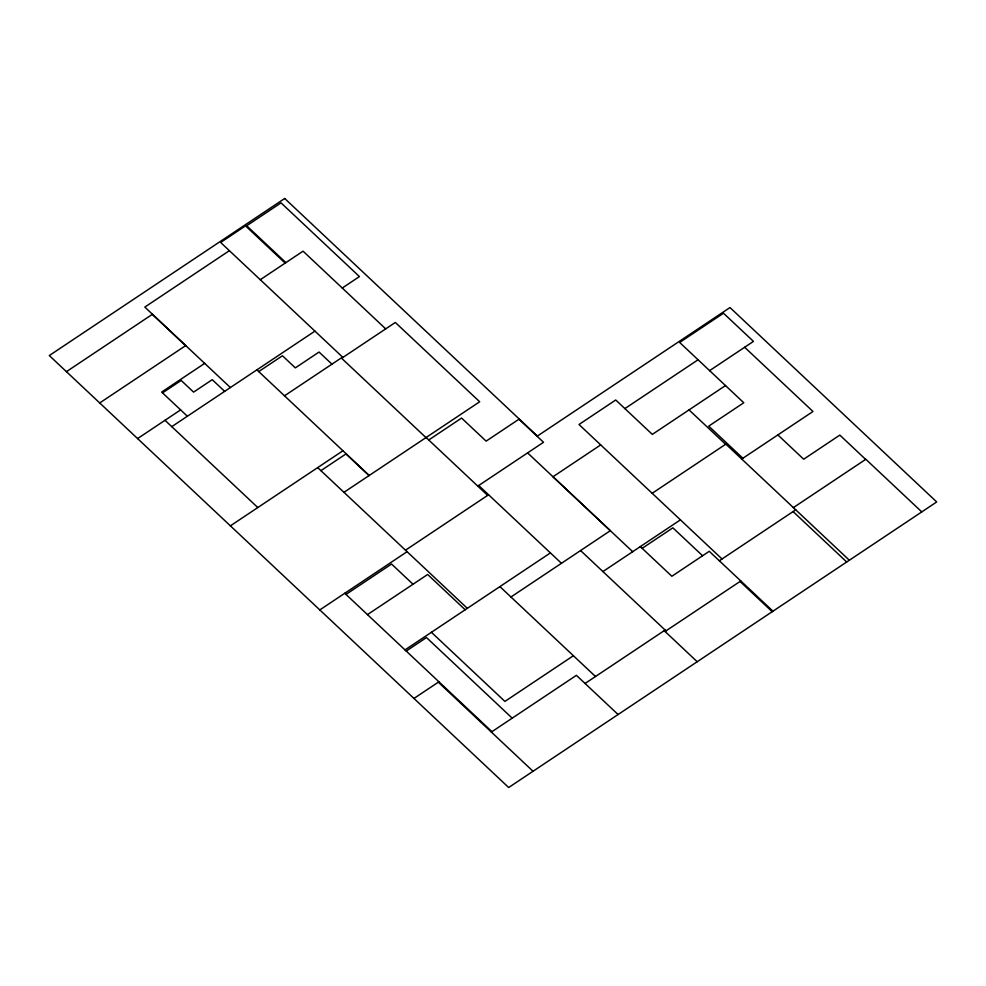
<?xml version="1.0" encoding="UTF-8"?>
<svg xmlns="http://www.w3.org/2000/svg" width="986" height="986" viewBox="0 0 986 986"><rect width="100%" height="100%" fill="white"/><g stroke="black" fill="none" stroke-linecap="round" stroke-linejoin="round"><path stroke-width="1.48" d="M229.381 250.678L144.819 307.09L230.367 387.547M66.432 371.66L152.325 314.349L185.614 345.655M260.267 279.716L303.059 251.171L385.699 328.88M99.722 402.954L185.738 345.568M204.669 363.378L161.667 392.071L187.365 416.24M162.517 392.872L181.165 380.436L193.589 392.12L212.236 379.672L224.66 391.356M342.265 288.035L359.434 276.573L281.035 202.857L246.697 225.769L285.891 262.633M137.596 438.585L180.611 409.88M171.761 426.655L314.941 331.123M258.726 371.586L282.452 355.761L295.344 367.877L319.057 352.051L331.949 364.167M284.498 395.817L341.267 357.943L425.977 437.599M341.624 358.288L395.324 322.459L479.677 401.77L343.954 492.334M230.391 525.846L342.931 450.762M320.906 470.655L345.975 453.93L369.023 475.609M428.725 439.99L461.584 418.064L486.123 441.136L518.981 419.21L543.508 442.283L477.791 486.123M405.492 550.2L488.588 494.762M319.809 609.915L407.082 551.692M346 594.422L391.541 564.041L413.023 584.23M624.877 408.598L698.063 359.779M709.612 370.637L753.452 341.39L723.49 313.215L679.65 342.462L743.777 402.756L708.724 426.137L742.889 458.256M600.708 444.908L552.973 476.756L632.692 551.704M367.47 614.623L427.653 574.481L465.182 609.767M725.486 385.575L652.313 434.395L615.732 399.996L579.004 424.498L722.023 558.976M405 649.922L550.41 552.899M406.232 651.068L426.482 637.548L512.215 718.165M652.177 493.296L725.869 444.119L849.34 560.233M510.945 596.998L610.334 530.69L527.609 452.894M741.731 459.032L812.969 411.495L744.652 347.257M602.927 571.56L680.426 519.856M413.96 698.445L438.906 681.794M642.157 548.339L672.883 527.83L702.587 555.759M793.385 507.605L865.819 459.279L921.787 511.894M573.396 655.715L504.918 701.416L431.412 632.297M719.324 560.775L795.727 509.811M491.361 732.068L576.403 675.336L618.086 714.517M585.068 683.471L665.119 630.054M665.057 631.496L740.794 580.964M865.646 459.39L839.825 435.097L803.689 459.217L777.868 434.925M689.029 409.893L725.622 444.292M793.089 511.574L846.703 561.983M772.95 611.197L709.254 551.31L671.86 576.268L640.321 546.614M740.055 581.469L772.198 611.702M285.164 263.114L245.526 225.856L220.642 242.457L342.906 357.425M580.569 550.545L665.994 630.88M664.194 630.67L697.213 661.729M478.728 485.506L561.465 563.302M426.1 437.513L487.651 495.391M499.902 586.608L595.495 676.507M256.89 369.849L369.22 475.474M317.665 467.61L467.327 608.337M165.007 420.295L257.802 507.556M344.767 593.264L491.952 731.674M438.314 682.189L533.032 771.262M284.707 198.482L49.3 355.552L508.677 787.518L936.7 501.948L729.985 307.558L537.37 436.071L284.707 198.482"/></g></svg>
